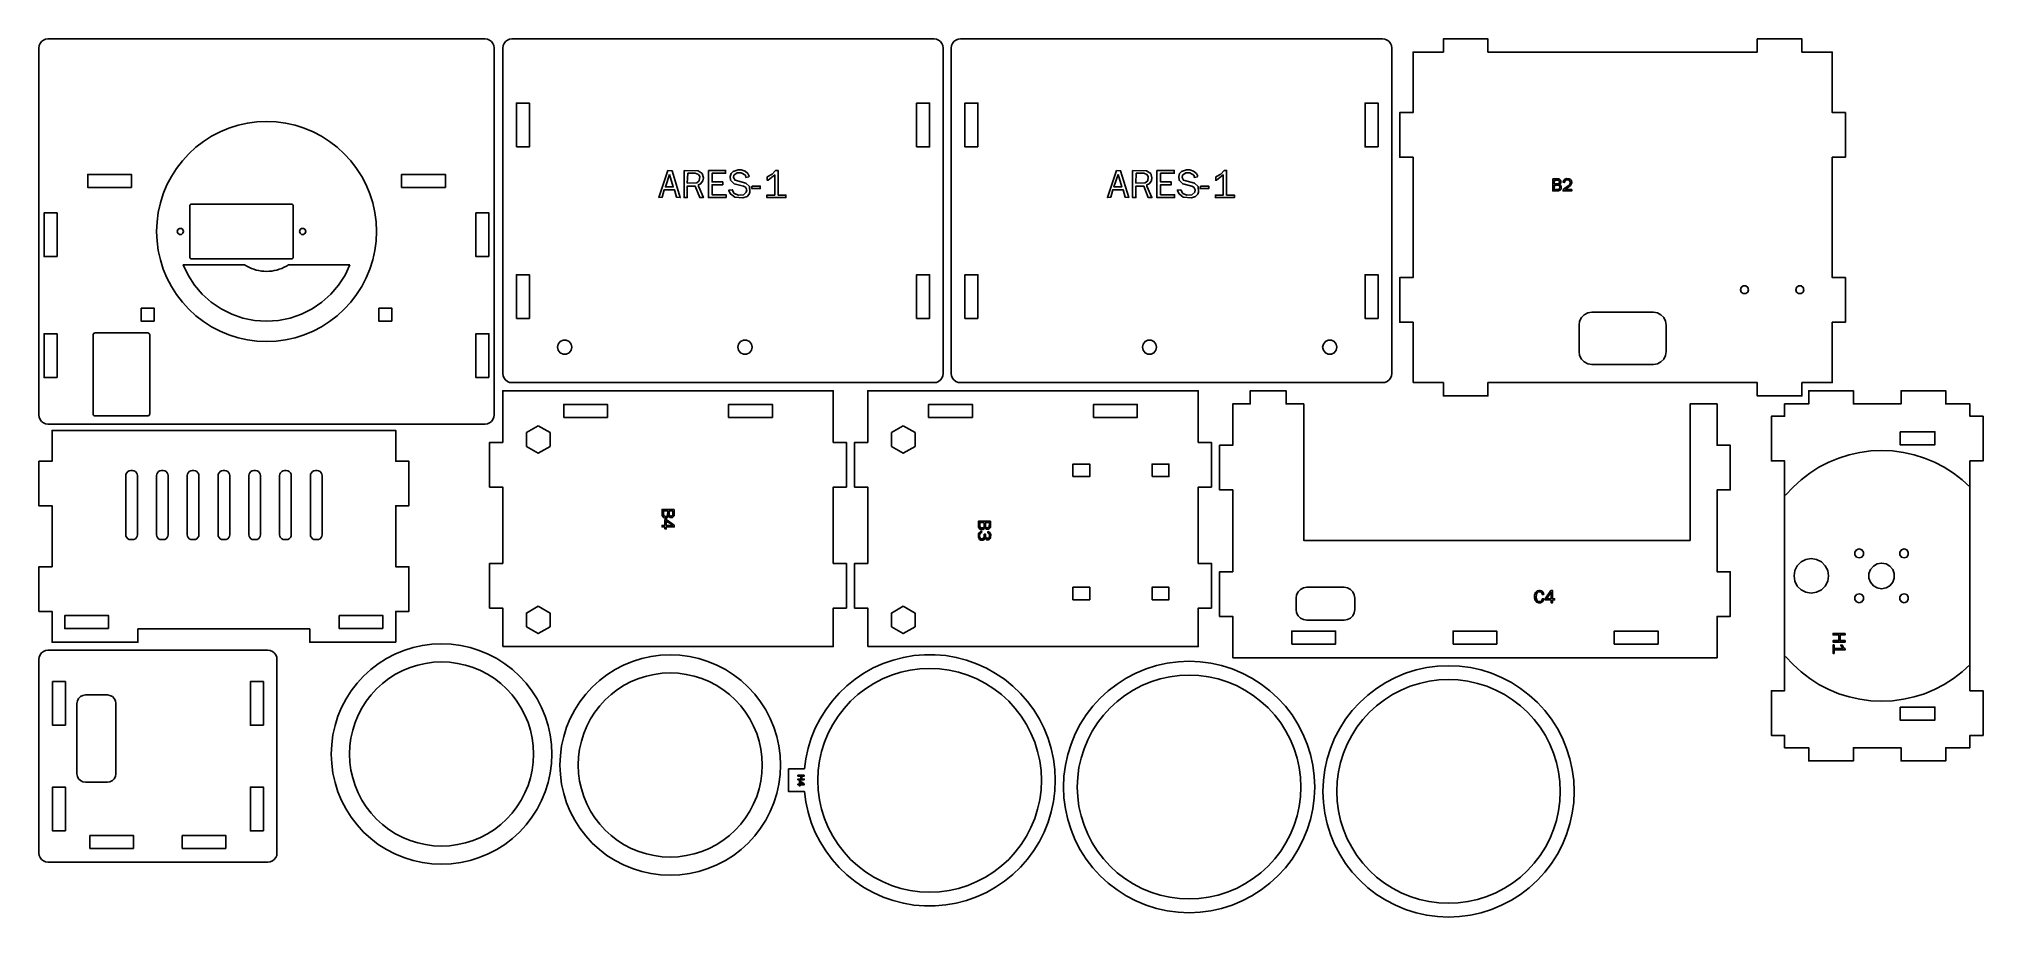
# Model space of a CAD drawing. Header units: millimetres. Extents: x 3 to 445, y 97 to 297.
import ezdxf

# ---------------------------------------------------------------- set-up
doc = ezdxf.new("R2010")
doc.units = ezdxf.units.MM
for name, color, linetype in [('CUT', 1, 'CONTINUOUS'), ('ENGRAVE', 7, 'CONTINUOUS'), ('SCORE', 5, 'CONTINUOUS')]:
    doc.layers.add(name, color=color, linetype=linetype)

msp = doc.modelspace()

# ---------------------------------------------------------------- linework, layer by layer
at = {"layer": 'CUT'}
for points in [[(104.48, 209.45), (5.07, 209.45), (4.538, 209.52), (4.037, 209.727), (3.607, 210.057), (3.277, 210.487), (3.07, 210.988), (3, 211.52), (3, 294.93), (3.07, 295.462), (3.277, 295.963), (3.607, 296.393), (4.037, 296.723), (4.538, 296.93), (5.07, 297), (104.48, 297), (105.012, 296.93), (105.513, 296.723), (105.943, 296.393), (106.273, 295.963), (106.48, 295.462), (106.55, 294.93), (106.55, 211.52), (106.48, 210.988), (106.273, 210.487), (105.943, 210.057), (105.513, 209.727), (105.012, 209.52)], [(110.57, 218.85), (206.58, 218.85), (207.112, 218.92), (207.613, 219.127), (208.043, 219.457), (208.373, 219.887), (208.58, 220.388), (208.65, 220.92), (208.65, 294.93), (208.58, 295.462), (208.373, 295.963), (208.043, 296.393), (207.613, 296.723), (207.112, 296.93), (206.58, 297), (110.57, 297), (110.038, 296.93), (109.537, 296.723), (109.107, 296.393), (108.777, 295.963), (108.57, 295.462), (108.5, 294.93), (108.5, 220.92), (108.57, 220.388), (108.777, 219.887), (109.107, 219.457), (109.537, 219.127), (110.038, 218.92)], [(308.58, 218.85), (212.57, 218.85), (212.038, 218.92), (211.537, 219.127), (211.107, 219.457), (210.777, 219.887), (210.57, 220.388), (210.5, 220.92), (210.5, 294.93), (210.57, 295.462), (210.777, 295.963), (211.107, 296.393), (211.537, 296.723), (212.038, 296.93), (212.57, 297), (308.58, 297), (309.112, 296.93), (309.613, 296.723), (310.043, 296.393), (310.373, 295.963), (310.58, 295.462), (310.65, 294.93), (310.65, 220.92), (310.58, 220.388), (310.373, 219.887), (310.043, 219.457), (309.613, 219.127), (309.112, 218.92)], [(315.5, 218.85), (322.4, 218.85), (322.4, 215.85), (332.55, 215.85), (332.55, 218.85), (393.8, 218.85), (393.8, 215.85), (403.95, 215.85), (403.95, 218.85), (410.85, 218.85), (410.85, 232.6), (413.85, 232.6), (413.85, 242.75), (410.85, 242.75), (410.85, 270.1), (413.85, 270.1), (413.85, 280.25), (410.85, 280.25), (410.85, 294), (403.95, 294), (403.95, 297), (393.8, 297), (393.8, 294), (332.55, 294), (332.55, 297), (322.4, 297), (322.4, 294), (315.5, 294), (315.5, 280.25), (312.5, 280.25), (312.5, 270.1), (315.5, 270.1), (315.5, 242.75), (312.5, 242.75), (312.5, 232.6), (315.5, 232.6)], [(111.6, 272.45), (114.55, 272.45), (114.55, 282.4), (111.6, 282.4)], [(202.6, 272.45), (205.55, 272.45), (205.55, 282.4), (202.6, 282.4)], [(216.55, 272.45), (213.6, 272.45), (213.6, 282.4), (216.55, 282.4)], [(307.55, 272.45), (304.6, 272.45), (304.6, 282.4), (307.55, 282.4)], [(24.05, 263.25), (14.1, 263.25), (14.1, 266.2), (24.05, 266.2)], [(95.45, 263.25), (85.5, 263.25), (85.5, 266.2), (95.45, 266.2)], [(7.15, 247.5), (4.2, 247.5), (4.2, 257.45), (7.15, 257.45)], [(37.3, 259.019), (37.322, 259.156), (37.382, 259.274), (37.476, 259.368), (37.594, 259.428), (37.731, 259.45), (60.419, 259.45), (60.556, 259.428), (60.674, 259.368), (60.768, 259.274), (60.828, 259.156), (60.85, 259.019), (60.85, 247.431), (60.828, 247.294), (60.768, 247.176), (60.674, 247.082), (60.556, 247.022), (60.419, 247), (37.731, 247), (37.594, 247.022), (37.476, 247.082), (37.382, 247.176), (37.322, 247.294), (37.3, 247.431)], [(105.35, 247.5), (102.4, 247.5), (102.4, 257.45), (105.35, 257.45)], [(34.454, 253.225), (34.592, 253.649), (34.952, 253.911), (35.398, 253.911), (35.758, 253.649), (35.896, 253.225), (35.758, 252.801), (35.398, 252.539), (34.952, 252.539), (34.592, 252.801)], [(62.254, 253.225), (62.392, 253.649), (62.752, 253.911), (63.198, 253.911), (63.558, 253.649), (63.696, 253.225), (63.558, 252.801), (63.198, 252.539), (62.752, 252.539), (62.392, 252.801)], [(73.735, 245.65), (72.626, 243.299), (71.153, 241.021), (69.391, 238.958), (67.372, 237.147), (65.13, 235.62), (62.705, 234.403), (60.141, 233.518), (57.482, 232.98), (54.775, 232.8), (52.068, 232.98), (49.409, 233.518), (46.845, 234.403), (44.42, 235.62), (42.178, 237.147), (40.159, 238.958), (38.397, 241.021), (36.924, 243.299), (35.815, 245.65), (49.779, 245.65), (50.261, 245.352), (50.783, 245.075), (51.321, 244.833), (51.874, 244.626), (52.439, 244.456), (53.015, 244.322), (53.597, 244.227), (54.185, 244.169), (54.775, 244.15), (55.365, 244.169), (55.953, 244.227), (56.535, 244.322), (57.111, 244.456), (57.676, 244.626), (58.229, 244.833), (58.767, 245.075), (59.289, 245.352), (59.771, 245.65)], [(111.6, 233.45), (114.55, 233.45), (114.55, 243.4), (111.6, 243.4)], [(202.6, 233.45), (205.55, 233.45), (205.55, 243.4), (202.6, 243.4)], [(216.55, 233.45), (213.6, 233.45), (213.6, 243.4), (216.55, 243.4)], [(307.55, 233.45), (304.6, 233.45), (304.6, 243.4), (307.55, 243.4)], [(391.796, 239.975), (391.62, 240.516), (391.16, 240.851), (390.59, 240.851), (390.13, 240.516), (389.954, 239.975), (390.13, 239.434), (390.59, 239.099), (391.16, 239.099), (391.62, 239.434)], [(404.396, 239.975), (404.22, 240.516), (403.76, 240.851), (403.19, 240.851), (402.73, 240.516), (402.554, 239.975), (402.73, 239.434), (403.19, 239.099), (403.76, 239.099), (404.22, 239.434)], [(29.218, 232.822), (26.268, 232.822), (26.268, 235.772), (29.218, 235.772)], [(83.282, 232.822), (80.332, 232.822), (80.332, 235.772), (83.282, 235.772)], [(373.1, 231.919), (372.956, 232.829), (372.541, 233.644), (371.894, 234.291), (371.079, 234.706), (370.169, 234.85), (356.181, 234.85), (355.271, 234.706), (354.456, 234.291), (353.809, 233.644), (353.394, 232.829), (353.25, 231.919), (353.25, 225.931), (353.394, 225.021), (353.809, 224.206), (354.456, 223.559), (355.271, 223.144), (356.181, 223), (370.169, 223), (371.079, 223.144), (371.894, 223.559), (372.541, 224.206), (372.956, 225.021), (373.1, 225.931)], [(7.15, 220), (4.2, 220), (4.2, 229.95), (7.15, 229.95)], [(15.35, 229.719), (15.372, 229.856), (15.432, 229.974), (15.526, 230.068), (15.644, 230.128), (15.781, 230.15), (27.769, 230.15), (27.906, 230.128), (28.024, 230.068), (28.118, 229.974), (28.178, 229.856), (28.2, 229.719), (28.2, 211.731), (28.178, 211.594), (28.118, 211.476), (28.024, 211.382), (27.906, 211.322), (27.769, 211.3), (15.781, 211.3), (15.644, 211.322), (15.526, 211.382), (15.432, 211.476), (15.372, 211.594), (15.35, 211.731)], [(105.35, 220), (102.4, 220), (102.4, 229.95), (105.35, 229.95)], [(124.198, 226.925), (124.037, 227.629), (123.587, 228.194), (122.936, 228.507), (122.214, 228.507), (121.563, 228.194), (121.113, 227.629), (120.952, 226.925), (121.113, 226.221), (121.563, 225.656), (122.214, 225.343), (122.936, 225.343), (123.587, 225.656), (124.037, 226.221)], [(165.198, 226.925), (165.037, 227.629), (164.587, 228.194), (163.936, 228.507), (163.214, 228.507), (162.563, 228.194), (162.113, 227.629), (161.952, 226.925), (162.113, 226.221), (162.563, 225.656), (163.214, 225.343), (163.936, 225.343), (164.587, 225.656), (165.037, 226.221)], [(253.952, 226.925), (254.113, 227.629), (254.563, 228.194), (255.214, 228.507), (255.936, 228.507), (256.587, 228.194), (257.037, 227.629), (257.198, 226.925), (257.037, 226.221), (256.587, 225.656), (255.936, 225.343), (255.214, 225.343), (254.563, 225.656), (254.113, 226.221)], [(294.952, 226.925), (295.113, 227.629), (295.563, 228.194), (296.214, 228.507), (296.936, 228.507), (297.587, 228.194), (298.037, 227.629), (298.198, 226.925), (298.037, 226.221), (297.587, 225.656), (296.936, 225.343), (296.214, 225.343), (295.563, 225.656), (295.113, 226.221)], [(108.5, 158.85), (108.5, 167.6), (105.5, 167.6), (105.5, 177.75), (108.5, 177.75), (108.5, 195.1), (105.5, 195.1), (105.5, 205.25), (108.5, 205.25), (108.5, 217), (183.65, 217), (183.65, 205.25), (186.65, 205.25), (186.65, 195.1), (183.65, 195.1), (183.65, 177.75), (186.65, 177.75), (186.65, 167.6), (183.65, 167.6), (183.65, 158.85)], [(191.5, 158.85), (191.5, 167.6), (188.5, 167.6), (188.5, 177.75), (191.5, 177.75), (191.5, 195.1), (188.5, 195.1), (188.5, 205.25), (191.5, 205.25), (191.5, 217), (266.65, 217), (266.65, 205.25), (269.65, 205.25), (269.65, 195.1), (266.65, 195.1), (266.65, 177.75), (269.65, 177.75), (269.65, 167.6), (266.65, 167.6), (266.65, 158.85)], [(274.5, 156.325), (384.65, 156.325), (384.65, 165.706), (387.65, 165.706), (387.65, 175.856), (384.65, 175.856), (384.65, 194.469), (387.65, 194.469), (387.65, 204.619), (384.65, 204.619), (384.65, 214), (378.5, 214), (378.5, 183), (290.65, 183), (290.65, 214), (286.65, 214), (286.65, 217), (278.5, 217), (278.5, 214), (274.5, 214), (274.5, 204.619), (271.5, 204.619), (271.5, 194.469), (274.5, 194.469), (274.5, 175.856), (271.5, 175.856), (271.5, 165.706), (274.5, 165.706)], [(400, 214), (400, 211.2), (397, 211.2), (397, 201.05), (400, 201.05), (400, 148.8), (397, 148.8), (397, 138.65), (400, 138.65), (400, 135.85), (405.5, 135.85), (405.5, 132.85), (415.65, 132.85), (415.65, 135.85), (426.5, 135.85), (426.5, 132.85), (436.65, 132.85), (436.65, 135.85), (442.15, 135.85), (442.15, 138.65), (445.15, 138.65), (445.15, 148.8), (442.15, 148.8), (442.15, 201.05), (445.15, 201.05), (445.15, 211.2), (442.15, 211.2), (442.15, 214), (436.65, 214), (436.65, 217), (426.5, 217), (426.5, 214), (415.65, 214), (415.65, 217), (405.5, 217), (405.5, 214)], [(122.35, 210.95), (122.35, 213.9), (132.3, 213.9), (132.3, 210.95)], [(159.85, 210.95), (159.85, 213.9), (169.8, 213.9), (169.8, 210.95)], [(205.35, 210.95), (205.35, 213.9), (215.3, 213.9), (215.3, 210.95)], [(242.85, 210.95), (242.85, 213.9), (252.8, 213.9), (252.8, 210.95)], [(84.15, 159.85), (64.618, 159.85), (64.618, 162.85), (25.532, 162.85), (25.532, 159.85), (6, 159.85), (6, 166.85), (3, 166.85), (3, 177), (6, 177), (6, 190.85), (3, 190.85), (3, 201), (6, 201), (6, 208), (84.15, 208), (84.15, 201), (87.15, 201), (87.15, 190.85), (84.15, 190.85), (84.15, 177), (87.15, 177), (87.15, 166.85), (84.15, 166.85)], [(116.575, 209.038), (119.271, 207.482), (119.271, 204.368), (116.575, 202.812), (113.879, 204.368), (113.879, 207.482)], [(199.575, 209.038), (202.271, 207.482), (202.271, 204.368), (199.575, 202.812), (196.879, 204.368), (196.879, 207.482)], [(426.25, 207.7), (426.25, 204.75), (434.2, 204.75), (434.2, 207.7)], [(238.15, 197.5), (238.15, 200.35), (242, 200.35), (242, 197.5)], [(256.15, 197.5), (256.15, 200.35), (260, 200.35), (260, 197.5)], [(22.75, 197.719), (22.806, 198.072), (22.966, 198.386), (23.214, 198.634), (23.528, 198.794), (23.881, 198.85), (24.269, 198.85), (24.622, 198.794), (24.936, 198.634), (25.184, 198.386), (25.344, 198.072), (25.4, 197.719), (25.4, 184.291), (25.344, 183.938), (25.184, 183.624), (24.936, 183.376), (24.622, 183.216), (24.269, 183.16), (23.881, 183.16), (23.528, 183.216), (23.214, 183.376), (22.966, 183.624), (22.806, 183.938), (22.75, 184.291)], [(29.75, 197.719), (29.806, 198.072), (29.966, 198.386), (30.214, 198.634), (30.528, 198.794), (30.881, 198.85), (31.269, 198.85), (31.622, 198.794), (31.936, 198.634), (32.184, 198.386), (32.344, 198.072), (32.4, 197.719), (32.4, 184.291), (32.344, 183.938), (32.184, 183.624), (31.936, 183.376), (31.622, 183.216), (31.269, 183.16), (30.881, 183.16), (30.528, 183.216), (30.214, 183.376), (29.966, 183.624), (29.806, 183.938), (29.75, 184.291)], [(36.75, 197.719), (36.806, 198.072), (36.966, 198.386), (37.214, 198.634), (37.528, 198.794), (37.881, 198.85), (38.269, 198.85), (38.622, 198.794), (38.936, 198.634), (39.184, 198.386), (39.344, 198.072), (39.4, 197.719), (39.4, 184.291), (39.344, 183.938), (39.184, 183.624), (38.936, 183.376), (38.622, 183.216), (38.269, 183.16), (37.881, 183.16), (37.528, 183.216), (37.214, 183.376), (36.966, 183.624), (36.806, 183.938), (36.75, 184.291)], [(43.75, 197.719), (43.806, 198.072), (43.966, 198.386), (44.214, 198.634), (44.528, 198.794), (44.881, 198.85), (45.269, 198.85), (45.622, 198.794), (45.936, 198.634), (46.184, 198.386), (46.344, 198.072), (46.4, 197.719), (46.4, 184.291), (46.344, 183.938), (46.184, 183.624), (45.936, 183.376), (45.622, 183.216), (45.269, 183.16), (44.881, 183.16), (44.528, 183.216), (44.214, 183.376), (43.966, 183.624), (43.806, 183.938), (43.75, 184.291)], [(50.75, 197.719), (50.806, 198.072), (50.966, 198.386), (51.214, 198.634), (51.528, 198.794), (51.881, 198.85), (52.269, 198.85), (52.622, 198.794), (52.936, 198.634), (53.184, 198.386), (53.344, 198.072), (53.4, 197.719), (53.4, 184.291), (53.344, 183.938), (53.184, 183.624), (52.936, 183.376), (52.622, 183.216), (52.269, 183.16), (51.881, 183.16), (51.528, 183.216), (51.214, 183.376), (50.966, 183.624), (50.806, 183.938), (50.75, 184.291)], [(57.75, 197.719), (57.806, 198.072), (57.966, 198.386), (58.214, 198.634), (58.528, 198.794), (58.881, 198.85), (59.269, 198.85), (59.622, 198.794), (59.936, 198.634), (60.184, 198.386), (60.344, 198.072), (60.4, 197.719), (60.4, 184.291), (60.344, 183.938), (60.184, 183.624), (59.936, 183.376), (59.622, 183.216), (59.269, 183.16), (58.881, 183.16), (58.528, 183.216), (58.214, 183.376), (57.966, 183.624), (57.806, 183.938), (57.75, 184.291)], [(64.75, 197.719), (64.806, 198.072), (64.966, 198.386), (65.214, 198.634), (65.528, 198.794), (65.881, 198.85), (66.269, 198.85), (66.622, 198.794), (66.936, 198.634), (67.184, 198.386), (67.344, 198.072), (67.4, 197.719), (67.4, 184.291), (67.344, 183.938), (67.184, 183.624), (66.936, 183.376), (66.622, 183.216), (66.269, 183.16), (65.881, 183.16), (65.528, 183.216), (65.214, 183.376), (64.966, 183.624), (64.806, 183.938), (64.75, 184.291)], [(406.075, 171.001), (407.288, 171.193), (408.382, 171.75), (409.25, 172.618), (409.807, 173.712), (409.999, 174.925), (409.807, 176.138), (409.25, 177.232), (408.382, 178.1), (407.288, 178.657), (406.075, 178.849), (404.862, 178.657), (403.768, 178.1), (402.9, 177.232), (402.343, 176.138), (402.151, 174.925), (402.343, 173.712), (402.9, 172.618), (403.768, 171.75), (404.862, 171.193)], [(416.984, 178.995), (417.584, 179.19), (417.955, 179.701), (417.955, 180.332), (417.584, 180.842), (416.984, 181.037), (416.384, 180.842), (416.013, 180.332), (416.013, 179.701), (416.384, 179.19)], [(422.075, 172.001), (423.075, 172.177), (423.954, 172.685), (424.607, 173.463), (424.954, 174.417), (424.954, 175.433), (424.607, 176.387), (423.954, 177.165), (423.075, 177.673), (422.075, 177.849), (421.075, 177.673), (420.196, 177.165), (419.543, 176.387), (419.196, 175.433), (419.196, 174.417), (419.543, 173.463), (420.196, 172.685), (421.075, 172.177)], [(427.166, 178.995), (427.766, 179.19), (428.137, 179.701), (428.137, 180.332), (427.766, 180.842), (427.166, 181.037), (426.566, 180.842), (426.195, 180.332), (426.195, 179.701), (426.566, 179.19)], [(116.575, 168.038), (119.271, 166.482), (119.271, 163.368), (116.575, 161.812), (113.879, 163.368), (113.879, 166.482)], [(199.575, 168.038), (202.271, 166.482), (202.271, 163.368), (199.575, 161.812), (196.879, 163.368), (196.879, 166.482)], [(238.15, 169.5), (238.15, 172.35), (242, 172.35), (242, 169.5)], [(256.15, 169.5), (256.15, 172.35), (260, 172.35), (260, 169.5)], [(302.25, 169.894), (302.13, 170.649), (301.786, 171.324), (301.25, 171.861), (300.574, 172.205), (299.819, 172.325), (291.331, 172.325), (290.576, 172.205), (289.9, 171.861), (289.364, 171.324), (289.02, 170.649), (288.9, 169.894), (288.9, 167.305), (289.02, 166.55), (289.364, 165.875), (289.9, 165.338), (290.576, 164.994), (291.331, 164.875), (299.819, 164.875), (300.574, 164.994), (301.25, 165.338), (301.786, 165.875), (302.13, 166.55), (302.25, 167.305)], [(416.984, 168.813), (417.584, 169.008), (417.955, 169.518), (417.955, 170.149), (417.584, 170.66), (416.984, 170.855), (416.384, 170.66), (416.013, 170.149), (416.013, 169.518), (416.384, 169.008)], [(427.166, 168.813), (427.766, 169.008), (428.137, 169.518), (428.137, 170.149), (427.766, 170.66), (427.166, 170.855), (426.566, 170.66), (426.195, 170.149), (426.195, 169.518), (426.566, 169.008)], [(18.85, 162.95), (8.9, 162.95), (8.9, 165.9), (18.85, 165.9)], [(81.25, 162.95), (71.3, 162.95), (71.3, 165.9), (81.25, 165.9)], [(69.5, 134.425), (69.595, 136.61), (69.881, 138.779), (70.354, 140.915), (71.012, 143.001), (71.849, 145.022), (72.859, 146.962), (74.035, 148.807), (75.366, 150.543), (76.844, 152.156), (78.457, 153.634), (80.193, 154.965), (82.038, 156.141), (83.978, 157.151), (85.999, 157.988), (88.085, 158.646), (90.221, 159.119), (92.39, 159.405), (94.575, 159.5), (96.761, 159.405), (98.929, 159.119), (101.065, 158.646), (103.151, 157.988), (105.172, 157.151), (107.113, 156.141), (108.958, 154.965), (110.693, 153.634), (112.306, 152.156), (113.784, 150.543), (115.115, 148.807), (116.291, 146.962), (117.301, 145.022), (118.138, 143.001), (118.796, 140.915), (119.269, 138.779), (119.555, 136.61), (119.65, 134.425), (119.555, 132.239), (119.269, 130.071), (118.796, 127.935), (118.138, 125.849), (117.301, 123.828), (116.291, 121.887), (115.115, 120.042), (113.784, 118.307), (112.306, 116.694), (110.693, 115.216), (108.958, 113.885), (107.113, 112.709), (105.172, 111.699), (103.151, 110.862), (101.065, 110.204), (98.929, 109.731), (96.761, 109.445), (94.575, 109.35), (92.39, 109.445), (90.221, 109.731), (88.085, 110.204), (85.999, 110.862), (83.978, 111.699), (82.038, 112.709), (80.193, 113.885), (78.457, 115.216), (76.844, 116.694), (75.366, 118.307), (74.035, 120.042), (72.859, 121.887), (71.849, 123.828), (71.012, 125.849), (70.354, 127.935), (69.881, 130.071), (69.595, 132.239)], [(287.933, 159.425), (297.883, 159.425), (297.883, 162.375), (287.933, 162.375)], [(324.6, 159.425), (334.55, 159.425), (334.55, 162.375), (324.6, 162.375)], [(361.267, 159.425), (371.217, 159.425), (371.217, 162.375), (361.267, 162.375)], [(55.08, 109.85), (5.07, 109.85), (4.538, 109.92), (4.037, 110.127), (3.607, 110.457), (3.277, 110.887), (3.07, 111.388), (3, 111.92), (3, 155.93), (3.07, 156.462), (3.277, 156.963), (3.607, 157.393), (4.037, 157.723), (4.538, 157.93), (5.07, 158), (55.08, 158), (55.612, 157.93), (56.113, 157.723), (56.543, 157.393), (56.873, 156.963), (57.08, 156.462), (57.15, 155.93), (57.15, 111.92), (57.08, 111.388), (56.873, 110.887), (56.543, 110.457), (56.113, 110.127), (55.612, 109.92)], [(73.65, 134.425), (73.73, 136.249), (73.968, 138.059), (74.363, 139.841), (74.912, 141.582), (75.611, 143.268), (76.454, 144.887), (77.434, 146.427), (78.546, 147.875), (79.779, 149.221), (81.125, 150.454), (82.573, 151.566), (84.113, 152.546), (85.732, 153.389), (87.418, 154.088), (89.159, 154.637), (90.941, 155.032), (92.751, 155.27), (94.575, 155.35), (96.399, 155.27), (98.209, 155.032), (99.991, 154.637), (101.732, 154.088), (103.418, 153.389), (105.038, 152.546), (106.577, 151.566), (108.025, 150.454), (109.371, 149.221), (110.604, 147.875), (111.716, 146.427), (112.697, 144.887), (113.539, 143.268), (114.238, 141.582), (114.787, 139.841), (115.182, 138.059), (115.42, 136.249), (115.5, 134.425), (115.42, 132.601), (115.182, 130.791), (114.787, 129.009), (114.238, 127.268), (113.539, 125.582), (112.697, 123.962), (111.716, 122.423), (110.604, 120.975), (109.371, 119.629), (108.025, 118.396), (106.577, 117.284), (105.038, 116.303), (103.418, 115.461), (101.732, 114.762), (99.991, 114.213), (98.209, 113.818), (96.399, 113.58), (94.575, 113.5), (92.751, 113.58), (90.941, 113.818), (89.159, 114.213), (87.418, 114.762), (85.732, 115.461), (84.113, 116.303), (82.573, 117.284), (81.125, 118.396), (79.779, 119.629), (78.546, 120.975), (77.434, 122.423), (76.454, 123.962), (75.611, 125.582), (74.912, 127.268), (74.363, 129.009), (73.968, 130.791), (73.73, 132.601)], [(121.5, 131.925), (121.595, 134.11), (121.881, 136.279), (122.354, 138.415), (123.012, 140.501), (123.849, 142.522), (124.859, 144.462), (126.035, 146.307), (127.366, 148.043), (128.844, 149.656), (130.457, 151.134), (132.193, 152.465), (134.038, 153.641), (135.978, 154.651), (137.999, 155.488), (140.085, 156.146), (142.221, 156.619), (144.39, 156.905), (146.575, 157), (148.761, 156.905), (150.929, 156.619), (153.065, 156.146), (155.151, 155.488), (157.172, 154.651), (159.113, 153.641), (160.958, 152.465), (162.693, 151.134), (164.306, 149.656), (165.784, 148.043), (167.115, 146.307), (168.291, 144.462), (169.301, 142.522), (170.138, 140.501), (170.796, 138.415), (171.269, 136.279), (171.555, 134.11), (171.65, 131.925), (171.555, 129.739), (171.269, 127.571), (170.796, 125.435), (170.138, 123.349), (169.301, 121.328), (168.291, 119.387), (167.115, 117.542), (165.784, 115.807), (164.306, 114.194), (162.693, 112.716), (160.958, 111.385), (159.113, 110.209), (157.172, 109.199), (155.151, 108.362), (153.065, 107.704), (150.929, 107.231), (148.761, 106.945), (146.575, 106.85), (144.39, 106.945), (142.221, 107.231), (140.085, 107.704), (137.999, 108.362), (135.978, 109.199), (134.038, 110.209), (132.193, 111.385), (130.457, 112.716), (128.844, 114.194), (127.366, 115.807), (126.035, 117.542), (124.859, 119.387), (123.849, 121.328), (123.012, 123.349), (122.354, 125.435), (121.881, 127.571), (121.595, 129.739)], [(177.119, 131.024), (177.425, 133.358), (177.942, 135.725), (178.658, 138.041), (179.567, 140.287), (180.664, 142.448), (181.939, 144.508), (183.385, 146.453), (184.99, 148.268), (186.743, 149.941), (188.632, 151.459), (190.642, 152.812), (192.76, 153.989), (194.97, 154.983), (197.256, 155.786), (199.602, 156.393), (201.992, 156.798), (204.406, 157), (206.83, 156.996), (209.244, 156.787), (211.631, 156.375), (213.976, 155.761), (216.26, 154.951), (218.467, 153.951), (220.581, 152.767), (222.587, 151.408), (224.471, 149.884), (226.219, 148.206), (227.819, 146.386), (229.259, 144.437), (230.528, 142.373), (231.618, 140.208), (232.521, 137.96), (233.23, 135.642), (233.74, 133.273), (234.047, 130.87), (234.15, 128.449), (234.047, 126.028), (233.74, 123.624), (233.23, 121.255), (232.521, 118.938), (231.618, 116.689), (230.528, 114.525), (229.259, 112.461), (227.819, 110.512), (226.219, 108.692), (224.471, 107.014), (222.587, 105.49), (220.581, 104.131), (218.467, 102.947), (216.26, 101.946), (213.976, 101.137), (211.631, 100.523), (209.244, 100.11), (206.83, 99.901), (204.406, 99.898), (201.992, 100.099), (199.602, 100.505), (197.256, 101.111), (194.97, 101.914), (192.76, 102.908), (190.642, 104.086), (188.632, 105.439), (186.743, 106.957), (184.99, 108.63), (183.385, 110.445), (181.939, 112.39), (180.664, 114.45), (179.567, 116.611), (178.658, 118.857), (177.942, 121.172), (177.425, 123.54), (177.119, 125.874), (173.5, 125.874), (173.5, 131.024)], [(236, 126.925), (236.109, 129.415), (236.434, 131.887), (236.974, 134.321), (237.723, 136.698), (238.677, 139.001), (239.828, 141.212), (241.168, 143.315), (242.685, 145.293), (244.369, 147.131), (246.207, 148.815), (248.185, 150.332), (250.288, 151.672), (252.499, 152.823), (254.802, 153.777), (257.179, 154.526), (259.613, 155.066), (262.085, 155.391), (264.575, 155.5), (267.066, 155.391), (269.537, 155.066), (271.971, 154.526), (274.348, 153.777), (276.651, 152.823), (278.863, 151.672), (280.965, 150.332), (282.943, 148.815), (284.781, 147.131), (286.465, 145.293), (287.982, 143.315), (289.322, 141.212), (290.473, 139.001), (291.427, 136.698), (292.176, 134.321), (292.716, 131.887), (293.041, 129.415), (293.15, 126.925), (293.041, 124.434), (292.716, 121.963), (292.176, 119.529), (291.427, 117.152), (290.473, 114.849), (289.322, 112.637), (287.982, 110.535), (286.465, 108.557), (284.781, 106.719), (282.943, 105.035), (280.965, 103.518), (278.863, 102.178), (276.651, 101.027), (274.348, 100.073), (271.971, 99.324), (269.537, 98.784), (267.066, 98.459), (264.575, 98.35), (262.085, 98.459), (259.613, 98.784), (257.179, 99.324), (254.802, 100.073), (252.499, 101.027), (250.288, 102.178), (248.185, 103.518), (246.207, 105.035), (244.369, 106.719), (242.685, 108.557), (241.168, 110.535), (239.828, 112.637), (238.677, 114.849), (237.723, 117.152), (236.974, 119.529), (236.434, 121.963), (236.109, 124.434)], [(9.05, 140.95), (6.1, 140.95), (6.1, 150.9), (9.05, 150.9)], [(54.05, 140.95), (51.1, 140.95), (51.1, 150.9), (54.05, 150.9)], [(125.65, 131.925), (125.73, 133.749), (125.968, 135.559), (126.363, 137.341), (126.912, 139.082), (127.611, 140.768), (128.454, 142.387), (129.434, 143.927), (130.546, 145.375), (131.779, 146.721), (133.125, 147.954), (134.573, 149.066), (136.113, 150.046), (137.732, 150.889), (139.418, 151.588), (141.159, 152.137), (142.941, 152.532), (144.751, 152.77), (146.575, 152.85), (148.399, 152.77), (150.209, 152.532), (151.991, 152.137), (153.732, 151.588), (155.418, 150.889), (157.038, 150.046), (158.577, 149.066), (160.025, 147.954), (161.371, 146.721), (162.604, 145.375), (163.716, 143.927), (164.697, 142.387), (165.539, 140.768), (166.238, 139.082), (166.787, 137.341), (167.182, 135.559), (167.42, 133.749), (167.5, 131.925), (167.42, 130.101), (167.182, 128.291), (166.787, 126.509), (166.238, 124.768), (165.539, 123.082), (164.697, 121.462), (163.716, 119.923), (162.604, 118.475), (161.371, 117.129), (160.025, 115.896), (158.577, 114.784), (157.038, 113.803), (155.418, 112.961), (153.732, 112.262), (151.991, 111.713), (150.209, 111.318), (148.399, 111.08), (146.575, 111), (144.751, 111.08), (142.941, 111.318), (141.159, 111.713), (139.418, 112.262), (137.732, 112.961), (136.113, 113.803), (134.573, 114.784), (133.125, 115.896), (131.779, 117.129), (130.546, 118.475), (129.434, 119.923), (128.454, 121.462), (127.611, 123.082), (126.912, 124.768), (126.363, 126.509), (125.968, 128.291), (125.73, 130.101)], [(205.575, 153.874), (207.791, 153.777), (209.99, 153.488), (212.155, 153.007), (214.271, 152.34), (216.32, 151.492), (218.287, 150.467), (220.158, 149.276), (221.918, 147.925), (223.553, 146.427), (225.052, 144.792), (226.402, 143.032), (227.594, 141.161), (228.618, 139.194), (229.467, 137.145), (230.134, 135.029), (230.614, 132.864), (230.903, 130.665), (231, 128.449), (230.903, 126.233), (230.614, 124.034), (230.134, 121.868), (229.467, 119.753), (228.618, 117.704), (227.594, 115.736), (226.402, 113.866), (225.052, 112.106), (223.553, 110.471), (221.918, 108.972), (220.158, 107.622), (218.287, 106.43), (216.32, 105.406), (214.271, 104.557), (212.155, 103.89), (209.99, 103.41), (207.791, 103.121), (205.575, 103.024), (203.359, 103.121), (201.16, 103.41), (198.995, 103.89), (196.879, 104.557), (194.83, 105.406), (192.863, 106.43), (190.992, 107.622), (189.232, 108.972), (187.597, 110.471), (186.098, 112.106), (184.748, 113.866), (183.556, 115.736), (182.532, 117.704), (181.683, 119.753), (181.016, 121.868), (180.536, 124.034), (180.247, 126.233), (180.15, 128.449), (180.247, 130.665), (180.536, 132.864), (181.016, 135.029), (181.683, 137.145), (182.532, 139.194), (183.556, 141.161), (184.748, 143.032), (186.098, 144.792), (187.597, 146.427), (189.232, 147.925), (190.992, 149.276), (192.863, 150.467), (194.83, 151.492), (196.879, 152.34), (198.995, 153.007), (201.16, 153.488), (203.359, 153.777)], [(239.15, 126.925), (239.247, 129.141), (239.536, 131.34), (240.016, 133.505), (240.683, 135.621), (241.532, 137.67), (242.556, 139.637), (243.748, 141.508), (245.098, 143.268), (246.597, 144.903), (248.232, 146.402), (249.992, 147.752), (251.863, 148.944), (253.83, 149.968), (255.879, 150.817), (257.995, 151.484), (260.16, 151.964), (262.359, 152.253), (264.575, 152.35), (266.791, 152.253), (268.99, 151.964), (271.156, 151.484), (273.271, 150.817), (275.32, 149.968), (277.288, 148.944), (279.158, 147.752), (280.918, 146.402), (282.553, 144.903), (284.052, 143.268), (285.402, 141.508), (286.594, 139.637), (287.618, 137.67), (288.467, 135.621), (289.134, 133.505), (289.614, 131.34), (289.903, 129.141), (290, 126.925), (289.903, 124.709), (289.614, 122.51), (289.134, 120.344), (288.467, 118.229), (287.618, 116.18), (286.594, 114.212), (285.402, 112.342), (284.052, 110.582), (282.553, 108.947), (280.918, 107.448), (279.158, 106.098), (277.288, 104.906), (275.32, 103.882), (273.271, 103.033), (271.156, 102.366), (268.99, 101.886), (266.791, 101.597), (264.575, 101.5), (262.359, 101.597), (260.16, 101.886), (257.995, 102.366), (255.879, 103.033), (253.83, 103.882), (251.863, 104.906), (249.992, 106.098), (248.232, 107.448), (246.597, 108.947), (245.098, 110.582), (243.748, 112.342), (242.556, 114.212), (241.532, 116.18), (240.683, 118.229), (240.016, 120.344), (239.536, 122.51), (239.247, 124.709)], [(295, 125.925), (295.109, 128.415), (295.434, 130.887), (295.974, 133.321), (296.723, 135.698), (297.677, 138.001), (298.828, 140.212), (300.168, 142.315), (301.685, 144.293), (303.369, 146.131), (305.207, 147.815), (307.185, 149.332), (309.288, 150.672), (311.499, 151.823), (313.802, 152.777), (316.179, 153.526), (318.613, 154.066), (321.085, 154.391), (323.575, 154.5), (326.066, 154.391), (328.537, 154.066), (330.971, 153.526), (333.348, 152.777), (335.651, 151.823), (337.863, 150.672), (339.965, 149.332), (341.943, 147.815), (343.781, 146.131), (345.465, 144.293), (346.982, 142.315), (348.322, 140.212), (349.473, 138.001), (350.427, 135.698), (351.176, 133.321), (351.716, 130.887), (352.041, 128.415), (352.15, 125.925), (352.041, 123.434), (351.716, 120.963), (351.176, 118.529), (350.427, 116.152), (349.473, 113.849), (348.322, 111.637), (346.982, 109.535), (345.465, 107.557), (343.781, 105.719), (341.943, 104.035), (339.965, 102.518), (337.863, 101.178), (335.651, 100.027), (333.348, 99.073), (330.971, 98.324), (328.537, 97.784), (326.066, 97.459), (323.575, 97.35), (321.085, 97.459), (318.613, 97.784), (316.179, 98.324), (313.802, 99.073), (311.499, 100.027), (309.288, 101.178), (307.185, 102.518), (305.207, 104.035), (303.369, 105.719), (301.685, 107.557), (300.168, 109.535), (298.828, 111.637), (297.677, 113.849), (296.723, 116.152), (295.974, 118.529), (295.434, 120.963), (295.109, 123.434)], [(298.15, 125.925), (298.247, 128.141), (298.536, 130.34), (299.016, 132.505), (299.683, 134.621), (300.532, 136.67), (301.556, 138.637), (302.748, 140.508), (304.098, 142.268), (305.597, 143.903), (307.232, 145.402), (308.992, 146.752), (310.863, 147.944), (312.83, 148.968), (314.879, 149.817), (316.995, 150.484), (319.16, 150.964), (321.359, 151.253), (323.575, 151.35), (325.791, 151.253), (327.99, 150.964), (330.156, 150.484), (332.271, 149.817), (334.32, 148.968), (336.288, 147.944), (338.158, 146.752), (339.918, 145.402), (341.553, 143.903), (343.052, 142.268), (344.402, 140.508), (345.594, 138.637), (346.618, 136.67), (347.467, 134.621), (348.134, 132.505), (348.614, 130.34), (348.903, 128.141), (349, 125.925), (348.903, 123.709), (348.614, 121.51), (348.134, 119.344), (347.467, 117.229), (346.618, 115.18), (345.594, 113.212), (344.402, 111.342), (343.052, 109.582), (341.553, 107.947), (339.918, 106.448), (338.158, 105.098), (336.288, 103.906), (334.32, 102.882), (332.271, 102.033), (330.156, 101.366), (327.99, 100.886), (325.791, 100.597), (323.575, 100.5), (321.359, 100.597), (319.16, 100.886), (316.995, 101.366), (314.879, 102.033), (312.83, 102.882), (310.863, 103.906), (308.992, 105.098), (307.232, 106.448), (305.597, 107.947), (304.098, 109.582), (302.748, 111.342), (301.556, 113.212), (300.532, 115.18), (299.683, 117.229), (299.016, 119.344), (298.536, 121.51), (298.247, 123.709)], [(11.65, 145.919), (11.745, 146.52), (12.018, 147.056), (12.444, 147.482), (12.98, 147.755), (13.581, 147.85), (18.569, 147.85), (19.17, 147.755), (19.706, 147.482), (20.132, 147.056), (20.405, 146.52), (20.5, 145.919), (20.5, 129.931), (20.405, 129.33), (20.132, 128.794), (19.706, 128.368), (19.17, 128.095), (18.569, 128), (13.581, 128), (12.98, 128.095), (12.444, 128.368), (12.018, 128.794), (11.745, 129.33), (11.65, 129.931)], [(426.25, 145.1), (426.25, 142.15), (434.2, 142.15), (434.2, 145.1)], [(9.05, 116.95), (6.1, 116.95), (6.1, 126.9), (9.05, 126.9)], [(54.05, 116.95), (51.1, 116.95), (51.1, 126.9), (54.05, 126.9)], [(24.55, 112.95), (14.6, 112.95), (14.6, 115.9), (24.55, 115.9)], [(45.55, 112.95), (35.6, 112.95), (35.6, 115.9), (45.55, 115.9)]]:
    msp.add_lwpolyline(points, close=True, dxfattribs=at)
at = {"layer": 'ENGRAVE'}
for points in [[(146.059, 267.113), (146.997, 267.019), (148.872, 260.925), (148.028, 261.019), (147.559, 262.706), (145.216, 262.706), (144.747, 261.019), (143.997, 260.925)], [(146.434, 266.175), (145.497, 263.363), (147.278, 263.363)], [(149.716, 267.113), (152.903, 267.019), (153.841, 266.363), (154.122, 265.425), (154.028, 264.769), (153.466, 264.019), (152.997, 263.831), (152.997, 263.55), (154.122, 260.925), (153.278, 260.925), (152.247, 263.55), (150.466, 263.55), (150.466, 260.925), (149.716, 260.925)], [(150.559, 266.456), (150.466, 264.206), (152.622, 264.3), (153.184, 264.769), (153.278, 265.706), (152.997, 266.175), (152.247, 266.456)], [(155.247, 267.113), (159.184, 267.113), (159.184, 266.456), (156.091, 266.456), (156.091, 264.488), (158.528, 264.488), (158.528, 263.831), (156.091, 263.831), (156.091, 261.581), (159.278, 261.581), (159.278, 260.925), (155.247, 260.925)], [(161.997, 267.206), (162.747, 267.206), (163.591, 266.925), (164.247, 266.363), (164.528, 265.8), (164.434, 265.613), (163.778, 265.519), (163.684, 265.988), (162.747, 266.55), (161.809, 266.55), (161.059, 265.988), (160.966, 265.519), (161.341, 264.863), (163.778, 264.206), (164.622, 263.456), (164.716, 262.144), (164.528, 261.675), (164.059, 261.206), (163.122, 260.831), (161.247, 261.019), (160.309, 261.769), (159.934, 262.425), (159.934, 262.613), (160.684, 262.706), (161.153, 261.863), (162.091, 261.488), (163.216, 261.581), (163.872, 262.144), (163.966, 262.706), (163.684, 263.269), (163.216, 263.55), (161.153, 264.019), (160.309, 264.863), (160.216, 265.706), (160.403, 266.363), (160.872, 266.831)], [(170.528, 267.113), (171.091, 267.113), (171.091, 261.488), (172.872, 261.488), (172.872, 260.925), (168.559, 260.925), (168.559, 261.488), (170.341, 261.488), (170.341, 266.081), (168.841, 264.863), (168.653, 264.863), (168.653, 265.613), (169.778, 266.269)], [(248.059, 267.113), (248.997, 267.019), (250.872, 260.925), (250.028, 261.019), (249.559, 262.706), (247.216, 262.706), (246.747, 261.019), (245.997, 260.925)], [(248.434, 266.175), (247.497, 263.363), (249.278, 263.363)], [(251.716, 267.113), (254.903, 267.019), (255.841, 266.363), (256.122, 265.425), (256.028, 264.769), (255.466, 264.019), (254.997, 263.831), (254.997, 263.55), (256.122, 260.925), (255.278, 260.925), (254.247, 263.55), (252.466, 263.55), (252.466, 260.925), (251.716, 260.925)], [(252.559, 266.456), (252.466, 264.206), (254.622, 264.3), (255.184, 264.769), (255.278, 265.706), (254.997, 266.175), (254.247, 266.456)], [(257.247, 267.113), (261.184, 267.113), (261.184, 266.456), (258.091, 266.456), (258.091, 264.488), (260.528, 264.488), (260.528, 263.831), (258.091, 263.831), (258.091, 261.581), (261.278, 261.581), (261.278, 260.925), (257.247, 260.925)], [(263.997, 267.206), (264.747, 267.206), (265.591, 266.925), (266.247, 266.363), (266.528, 265.8), (266.434, 265.613), (265.778, 265.519), (265.684, 265.988), (264.747, 266.55), (263.809, 266.55), (263.059, 265.988), (262.966, 265.519), (263.341, 264.863), (265.778, 264.206), (266.622, 263.456), (266.716, 262.144), (266.528, 261.675), (266.059, 261.206), (265.122, 260.831), (263.247, 261.019), (262.309, 261.769), (261.934, 262.425), (261.934, 262.613), (262.684, 262.706), (263.153, 261.863), (264.091, 261.488), (265.216, 261.581), (265.872, 262.144), (265.966, 262.706), (265.684, 263.269), (265.216, 263.55), (263.153, 264.019), (262.309, 264.863), (262.216, 265.706), (262.403, 266.363), (262.872, 266.831)], [(272.528, 267.113), (273.091, 267.113), (273.091, 261.488), (274.872, 261.488), (274.872, 260.925), (270.559, 260.925), (270.559, 261.488), (272.341, 261.488), (272.341, 266.081), (270.841, 264.863), (270.653, 264.863), (270.653, 265.613), (271.778, 266.269)], [(165.184, 263.55), (167.059, 263.55), (167.059, 262.988), (165.091, 262.988)], [(267.184, 263.55), (269.059, 263.55), (269.059, 262.988), (267.091, 262.988)], [(347.271, 265.205), (348.729, 265.164), (349.104, 264.83), (349.104, 264.205), (348.896, 263.997), (348.688, 263.914), (348.979, 263.789), (349.229, 263.414), (349.188, 262.872), (348.938, 262.58), (348.604, 262.455), (347.271, 262.455)], [(347.646, 264.914), (347.604, 264.039), (348.479, 264.039), (348.771, 264.247), (348.813, 264.58), (348.604, 264.872)], [(347.646, 263.747), (347.604, 262.747), (348.479, 262.747), (348.854, 262.997), (348.854, 263.497), (348.646, 263.705)], [(350.479, 265.247), (350.979, 265.205), (351.313, 265.039), (351.563, 264.705), (351.604, 264.33), (351.563, 264.122), (351.313, 263.705), (350.146, 262.747), (351.604, 262.747), (351.604, 262.455), (349.646, 262.455), (349.646, 262.747), (350.813, 263.622), (351.146, 263.997), (351.229, 264.205), (351.188, 264.705), (350.813, 264.955), (350.438, 264.955), (350.188, 264.83), (349.979, 264.497), (349.979, 264.33), (349.646, 264.414), (349.813, 264.872), (350.021, 265.08)], [(147.492, 190.029), (147.45, 188.571), (147.117, 188.196), (146.492, 188.196), (146.283, 188.404), (146.2, 188.613), (146.075, 188.321), (145.7, 188.071), (145.158, 188.113), (144.867, 188.363), (144.742, 188.696), (144.742, 190.029)], [(147.492, 186.488), (147.492, 186.071), (145.658, 186.071), (145.658, 185.613), (145.367, 185.613), (145.367, 186.071), (144.742, 186.071), (144.742, 186.404), (145.367, 186.404), (145.367, 187.738), (145.658, 187.738)], [(146.033, 189.654), (145.033, 189.696), (145.033, 188.821), (145.283, 188.446), (145.783, 188.446), (145.992, 188.654)], [(147.158, 186.404), (146.992, 186.571), (145.658, 187.363), (145.658, 186.404)], [(147.2, 189.654), (146.325, 189.696), (146.325, 188.821), (146.533, 188.529), (146.867, 188.488), (147.158, 188.696)], [(219.446, 187.393), (219.405, 185.934), (219.071, 185.559), (218.446, 185.559), (218.238, 185.768), (218.155, 185.976), (218.03, 185.684), (217.655, 185.434), (217.113, 185.476), (216.821, 185.726), (216.696, 186.059), (216.696, 187.393)], [(217.988, 187.018), (216.988, 187.059), (216.988, 186.184), (217.238, 185.809), (217.738, 185.809), (217.946, 186.018)], [(219.155, 187.018), (218.28, 187.059), (218.28, 186.184), (218.488, 185.893), (218.821, 185.851), (219.113, 186.059)], [(219.488, 184.226), (219.446, 183.643), (219.321, 183.393), (219.113, 183.184), (218.905, 183.101), (218.488, 183.143), (218.238, 183.351), (218.113, 183.601), (218.071, 183.351), (217.863, 183.101), (217.696, 183.018), (217.238, 183.018), (216.905, 183.226), (216.655, 183.809), (216.696, 184.476), (216.821, 184.726), (217.196, 185.059), (217.363, 185.018), (217.405, 184.768), (217.196, 184.684), (216.946, 184.351), (216.946, 183.768), (217.03, 183.559), (217.238, 183.393), (217.571, 183.351), (217.863, 183.559), (217.988, 183.934), (217.988, 184.393), (218.28, 184.393), (218.28, 183.768), (218.405, 183.559), (218.571, 183.476), (218.988, 183.518), (219.196, 183.809), (219.196, 184.268), (219.113, 184.434), (218.78, 184.684), (218.821, 184.976), (219.238, 184.768)], [(344.122, 171.614), (344.414, 171.614), (344.789, 171.489), (344.997, 171.322), (345.247, 170.864), (345.206, 170.697), (344.914, 170.655), (344.872, 170.905), (344.664, 171.197), (344.414, 171.322), (344.081, 171.322), (343.831, 171.197), (343.581, 170.822), (343.497, 169.947), (343.622, 169.489), (343.831, 169.197), (344.081, 169.072), (344.539, 169.114), (344.789, 169.322), (344.914, 169.739), (345.247, 169.697), (345.206, 169.447), (344.997, 169.072), (344.456, 168.78), (344.039, 168.78), (343.622, 168.947), (343.289, 169.364), (343.122, 169.905), (343.122, 170.53), (343.331, 171.114), (343.706, 171.489)], [(346.831, 171.572), (347.247, 171.572), (347.247, 169.739), (347.706, 169.739), (347.706, 169.447), (347.247, 169.447), (347.247, 168.822), (346.914, 168.822), (346.914, 169.447), (345.581, 169.447), (345.581, 169.739)], [(346.914, 171.239), (346.747, 171.072), (345.956, 169.739), (346.914, 169.739)], [(413.764, 161.84), (413.764, 161.506), (412.639, 161.506), (412.639, 160.215), (413.764, 160.215), (413.764, 159.881), (411.014, 159.881), (411.014, 160.215), (412.306, 160.215), (412.306, 161.506), (411.014, 161.506), (411.014, 161.84)], [(413.764, 158.34), (413.764, 158.09), (411.264, 158.09), (411.264, 157.298), (411.014, 157.298), (411.014, 159.215), (411.264, 159.215), (411.264, 158.423), (413.306, 158.423), (412.764, 159.09), (412.764, 159.173), (413.098, 159.173), (413.389, 158.673)], [(177.069, 129.597), (177.069, 129.422), (176.478, 129.422), (176.478, 128.744), (177.069, 128.744), (177.069, 128.569), (175.625, 128.569), (175.625, 128.744), (176.303, 128.744), (176.303, 129.422), (175.625, 129.422), (175.625, 129.597)], [(177.069, 127.672), (177.069, 127.432), (176.106, 127.432), (176.106, 127.191), (175.953, 127.191), (175.953, 127.432), (175.625, 127.432), (175.625, 127.607), (175.953, 127.607), (175.975, 128.329), (176.084, 128.329)], [(176.916, 127.607), (176.194, 128.088), (176.106, 128.11), (176.106, 127.607)]]:
    msp.add_lwpolyline(points, close=True, dxfattribs=at)
at = {"layer": 'SCORE'}
msp.add_lwpolyline([(29.775, 253.225), (29.87, 255.404), (30.155, 257.566), (30.627, 259.695), (31.283, 261.776), (32.117, 263.79), (33.124, 265.725), (34.296, 267.564), (35.624, 269.295), (37.097, 270.903), (38.705, 272.376), (40.436, 273.704), (42.275, 274.876), (44.21, 275.883), (46.224, 276.717), (48.305, 277.373), (50.434, 277.845), (52.596, 278.13), (54.775, 278.225), (56.954, 278.13), (59.116, 277.845), (61.245, 277.373), (63.326, 276.717), (65.34, 275.883), (67.275, 274.876), (69.114, 273.704), (70.845, 272.376), (72.453, 270.903), (73.926, 269.295), (75.254, 267.564), (76.426, 265.725), (77.433, 263.79), (78.267, 261.776), (78.923, 259.695), (79.395, 257.566), (79.68, 255.404), (79.775, 253.225), (79.68, 251.046), (79.395, 248.884), (78.923, 246.755), (78.267, 244.674), (77.433, 242.66), (76.426, 240.725), (75.254, 238.886), (73.926, 237.155), (72.453, 235.547), (70.845, 234.074), (69.114, 232.746), (67.275, 231.574), (65.34, 230.567), (63.326, 229.733), (61.245, 229.077), (59.116, 228.605), (56.954, 228.32), (54.775, 228.225), (52.596, 228.32), (50.434, 228.605), (48.305, 229.077), (46.224, 229.733), (44.21, 230.567), (42.275, 231.574), (40.436, 232.746), (38.705, 234.074), (37.097, 235.547), (35.624, 237.155), (34.296, 238.886), (33.124, 240.725), (32.117, 242.66), (31.283, 244.674), (30.627, 246.755), (30.155, 248.884), (29.87, 251.046)], close=True, dxfattribs=at)
for points in [[(442.228, 195.078), (440.394, 196.757), (438.422, 198.271), (436.325, 199.607), (434.12, 200.755), (431.823, 201.706), (429.451, 202.454), (427.024, 202.992), (424.559, 203.317), (422.075, 203.425), (419.591, 203.317), (417.126, 202.992), (414.699, 202.454), (412.327, 201.706), (410.03, 200.755), (407.825, 199.607), (405.728, 198.271), (403.756, 196.757), (401.922, 195.078), (400.243, 193.244)], [(400.243, 156.606), (401.922, 154.772), (403.756, 153.093), (405.728, 151.579), (407.825, 150.243), (410.03, 149.095), (412.327, 148.144), (414.699, 147.396), (417.126, 146.858), (419.591, 146.533), (422.075, 146.425), (424.559, 146.533), (427.024, 146.858), (429.451, 147.396), (431.823, 148.144), (434.12, 149.095), (436.325, 150.243), (438.422, 151.579), (440.394, 153.093), (442.228, 154.772)]]:
    msp.add_lwpolyline(points, dxfattribs=at)

doc.saveas('drawing.dxf')
